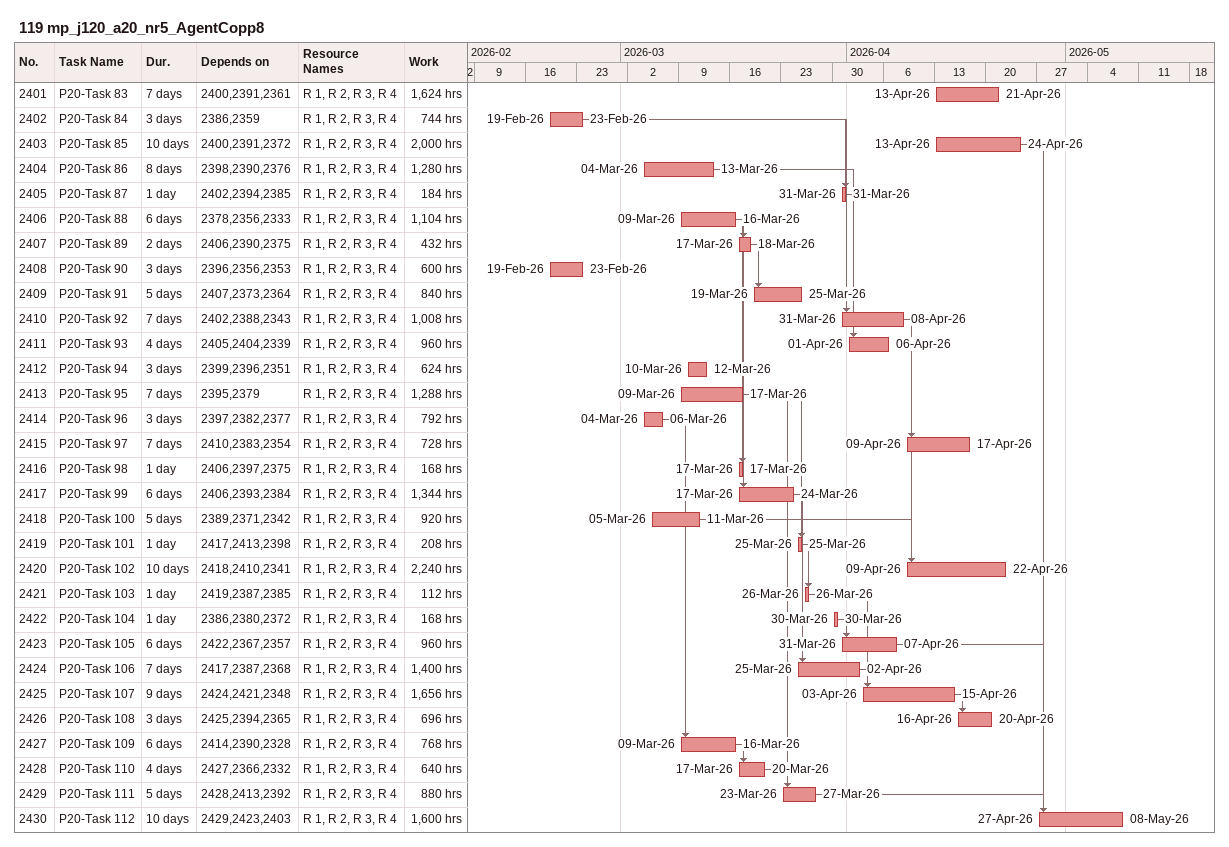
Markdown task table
119 mp_j120_a20_nr5_AgentCopp8

| ID | Task | Duration | Start | Finish | Predecessors | Resources | Work (h) |
|---|---|---|---|---|---|---|---|
| 2401 | P20-Task 83 | 7d | 2026-04-13 | 2026-04-21 | 2400, 2391, 2361 | R 1, R 2, R 3, R 4 | 1624 |
| 2402 | P20-Task 84 | 3d | 2026-02-19 | 2026-02-23 | 2386, 2359 | R 1, R 2, R 3, R 4 | 744 |
| 2403 | P20-Task 85 | 10d | 2026-04-13 | 2026-04-24 | 2400, 2391, 2372 | R 1, R 2, R 3, R 4 | 2000 |
| 2404 | P20-Task 86 | 8d | 2026-03-04 | 2026-03-13 | 2398, 2390, 2376 | R 1, R 2, R 3, R 4 | 1280 |
| 2405 | P20-Task 87 | 1d | 2026-03-31 | 2026-03-31 | 2402, 2394, 2385 | R 1, R 2, R 3, R 4 | 184 |
| 2406 | P20-Task 88 | 6d | 2026-03-09 | 2026-03-16 | 2378, 2356, 2333 | R 1, R 2, R 3, R 4 | 1104 |
| 2407 | P20-Task 89 | 2d | 2026-03-17 | 2026-03-18 | 2406, 2390, 2375 | R 1, R 2, R 3, R 4 | 432 |
| 2408 | P20-Task 90 | 3d | 2026-02-19 | 2026-02-23 | 2396, 2356, 2353 | R 1, R 2, R 3, R 4 | 600 |
| 2409 | P20-Task 91 | 5d | 2026-03-19 | 2026-03-25 | 2407, 2373, 2364 | R 1, R 2, R 3, R 4 | 840 |
| 2410 | P20-Task 92 | 7d | 2026-03-31 | 2026-04-08 | 2402, 2388, 2343 | R 1, R 2, R 3, R 4 | 1008 |
| 2411 | P20-Task 93 | 4d | 2026-04-01 | 2026-04-06 | 2405, 2404, 2339 | R 1, R 2, R 3, R 4 | 960 |
| 2412 | P20-Task 94 | 3d | 2026-03-10 | 2026-03-12 | 2399, 2396, 2351 | R 1, R 2, R 3, R 4 | 624 |
| 2413 | P20-Task 95 | 7d | 2026-03-09 | 2026-03-17 | 2395, 2379 | R 1, R 2, R 3, R 4 | 1288 |
| 2414 | P20-Task 96 | 3d | 2026-03-04 | 2026-03-06 | 2397, 2382, 2377 | R 1, R 2, R 3, R 4 | 792 |
| 2415 | P20-Task 97 | 7d | 2026-04-09 | 2026-04-17 | 2410, 2383, 2354 | R 1, R 2, R 3, R 4 | 728 |
| 2416 | P20-Task 98 | 1d | 2026-03-17 | 2026-03-17 | 2406, 2397, 2375 | R 1, R 2, R 3, R 4 | 168 |
| 2417 | P20-Task 99 | 6d | 2026-03-17 | 2026-03-24 | 2406, 2393, 2384 | R 1, R 2, R 3, R 4 | 1344 |
| 2418 | P20-Task 100 | 5d | 2026-03-05 | 2026-03-11 | 2389, 2371, 2342 | R 1, R 2, R 3, R 4 | 920 |
| 2419 | P20-Task 101 | 1d | 2026-03-25 | 2026-03-25 | 2417, 2413, 2398 | R 1, R 2, R 3, R 4 | 208 |
| 2420 | P20-Task 102 | 10d | 2026-04-09 | 2026-04-22 | 2418, 2410, 2341 | R 1, R 2, R 3, R 4 | 2240 |
| 2421 | P20-Task 103 | 1d | 2026-03-26 | 2026-03-26 | 2419, 2387, 2385 | R 1, R 2, R 3, R 4 | 112 |
| 2422 | P20-Task 104 | 1d | 2026-03-30 | 2026-03-30 | 2386, 2380, 2372 | R 1, R 2, R 3, R 4 | 168 |
| 2423 | P20-Task 105 | 6d | 2026-03-31 | 2026-04-07 | 2422, 2367, 2357 | R 1, R 2, R 3, R 4 | 960 |
| 2424 | P20-Task 106 | 7d | 2026-03-25 | 2026-04-02 | 2417, 2387, 2368 | R 1, R 2, R 3, R 4 | 1400 |
| 2425 | P20-Task 107 | 9d | 2026-04-03 | 2026-04-15 | 2424, 2421, 2348 | R 1, R 2, R 3, R 4 | 1656 |
| 2426 | P20-Task 108 | 3d | 2026-04-16 | 2026-04-20 | 2425, 2394, 2365 | R 1, R 2, R 3, R 4 | 696 |
| 2427 | P20-Task 109 | 6d | 2026-03-09 | 2026-03-16 | 2414, 2390, 2328 | R 1, R 2, R 3, R 4 | 768 |
| 2428 | P20-Task 110 | 4d | 2026-03-17 | 2026-03-20 | 2427, 2366, 2332 | R 1, R 2, R 3, R 4 | 640 |
| 2429 | P20-Task 111 | 5d | 2026-03-23 | 2026-03-27 | 2428, 2413, 2392 | R 1, R 2, R 3, R 4 | 880 |
| 2430 | P20-Task 112 | 10d | 2026-04-27 | 2026-05-08 | 2429, 2423, 2403 | R 1, R 2, R 3, R 4 | 1600 |
